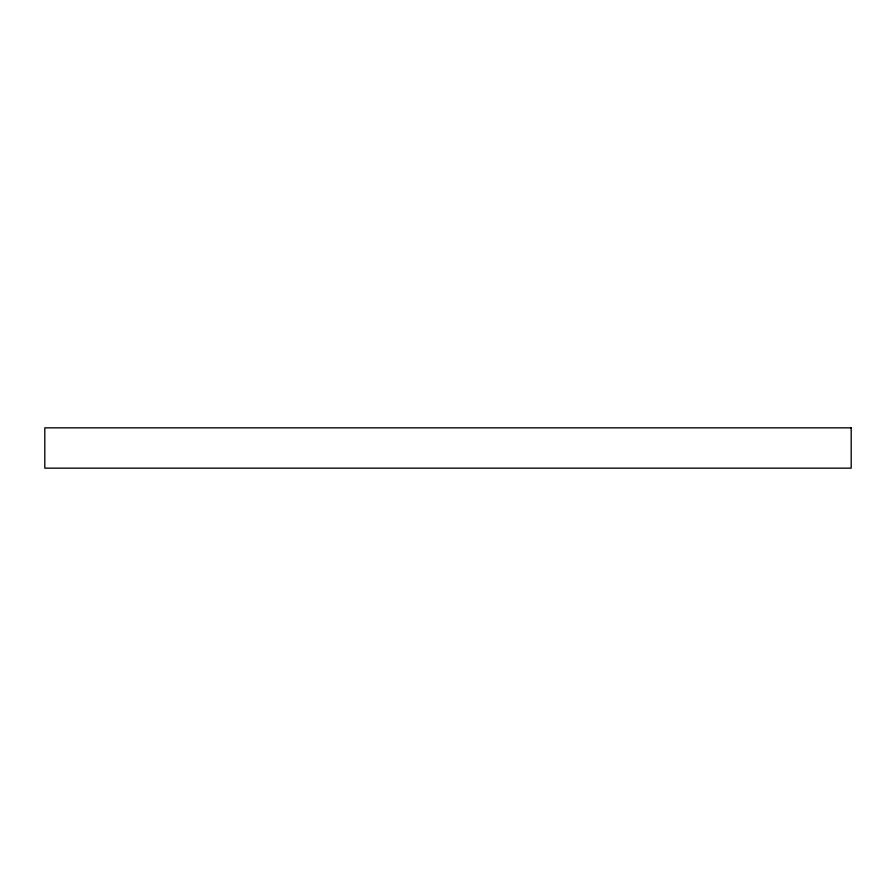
<?xml version="1.0" encoding="UTF-8"?>
<svg xmlns="http://www.w3.org/2000/svg" width="896" height="896" viewBox="0 0 896 896"><rect width="100%" height="100%" fill="white"/><g stroke="black" fill="none" stroke-linecap="round" stroke-linejoin="round"><path stroke-width="1.34" d="M851.2 427.84L44.8 427.84L44.8 468.16L851.2 468.16L851.2 427.84"/></g></svg>
